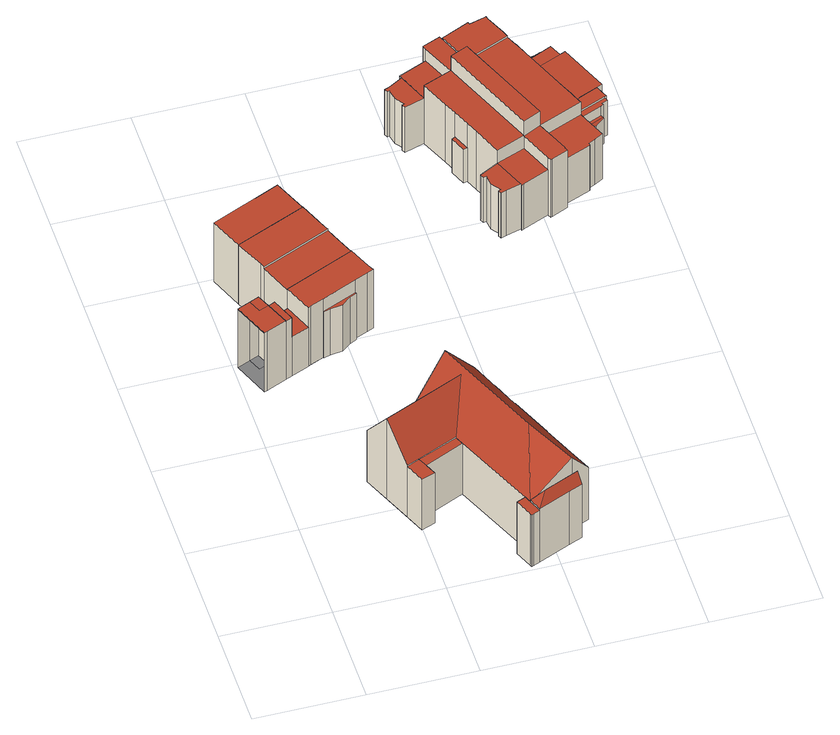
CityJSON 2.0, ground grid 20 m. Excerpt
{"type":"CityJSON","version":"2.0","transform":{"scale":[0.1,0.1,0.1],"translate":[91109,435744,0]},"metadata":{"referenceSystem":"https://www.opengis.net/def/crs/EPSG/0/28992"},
"CityObjects":{
"building1":{"type":"Building","attributes":{"TerrainHeight":2.17,"bron_tex":"UltraCAM-X 10cm juni 2008","voll_tex":"complete","bron_geo":"Lidar 15-30 punten - nov. 2008","status":"1"},"geometry":[{"type":"MultiSurface","lod":"2","boundaries":[[[0,1,2,3]],[[4,5,6,7]],[[3,2,5,4]],[[2,1,6,5]]],"semantics":{"surfaces":[{"type":"RoofSurface"},{"type":"GroundSurface"},{"type":"WallSurface"}],"values":[0,1,2,2]}}]},
"building2":{"type":"Building","attributes":{"TerrainHeight":2.2,"bron_tex":"UltraCAM-X 10cm juni 2008","voll_tex":"complete","bron_geo":"Lidar 15-30 punten - nov. 2008","status":"1"},"geometry":[{"type":"MultiSurface","lod":"2","boundaries":[[[8,9,10,11,12,13,14]],[[15,16,17,18,19,20,21,22,23,24]],[[25,26,27,28,1,0,3]],[[29,30,31,32]],[[33,34,35,36,37]],[[38,39,40,41,42,43,44,45,46,47,48,49,50,51,4,7,6,52,53]],[[25,3,4,51]],[[1,28,30,29]],[[28,27,54,55]],[[27,26,50,54]],[[26,25,56,57]],[[29,32,52,6]],[[32,31,34,33]],[[31,30,55,58]],[[37,36,38,53]],[[35,34,58,59]],[[33,37,53,52]],[[14,13,44,43]],[[13,12,45,44]],[[12,11,46,45]],[[11,10,47,46]],[[10,9,48,47]],[[9,8,49,48]],[[16,15,60,61]],[[15,24,62,39]],[[24,23,40,62]],[[23,22,41,40]],[[22,21,42,41]],[[21,20,43,42]],[[20,19,8,14]],[[19,18,63,49]],[[18,17,59,63]],[[17,16,36,35]]],"semantics":{"surfaces":[{"type":"RoofSurface"},{"type":"GroundSurface"},{"type":"WallSurface"}],"values":[0,0,0,0,0,1,2,2,2,2,2,2,2,2,2,2,2,2,2,2,2,2,2,2,2,2,2,2,2,2,2,2,2]}}]},
"building3":{"type":"Building","attributes":{"TerrainHeight":2.17,"bron_tex":"UltraCAM-X 10cm juni 2008","voll_tex":"complete","bron_geo":"Lidar 15-30 punten - nov. 2008","status":"1"},"geometry":[{"type":"MultiSurface","lod":"2","boundaries":[[[64,65,66,67]],[[68,69,70,71]],[[72,66,70,73]],[[74,67,75]],[[67,66,70,69]],[[65,64,68,71]]],"semantics":{"surfaces":[{"type":"RoofSurface"},{"type":"GroundSurface"},{"type":"WallSurface"}],"values":[0,1,2,2,2,2]}}]},
"building4":{"type":"Building","attributes":{"TerrainHeight":2.11,"bron_tex":"UltraCAM-X 10cm juni 2008","voll_tex":"complete","bron_geo":"Lidar 15-30 punten - nov. 2008","status":"1"},"geometry":[{"type":"MultiSurface","lod":"2","boundaries":[[[76,77,78,79,80,81,82,83]],[[70,84,85,86,71]],[[76,83,73,71]],[[83,82,66,72]],[[82,81,84,70]],[[81,80,87,84]],[[80,79,85,87]],[[79,78,88,89]],[[78,77,90,86]],[[77,76,71,90]]],"semantics":{"surfaces":[{"type":"RoofSurface"},{"type":"GroundSurface"},{"type":"WallSurface"}],"values":[0,1,2,2,2,2,2,2,2,2]}}]},
"building5":{"type":"Building","attributes":{"TerrainHeight":2.33,"bron_tex":"UltraCAM-X 10cm juni 2008","voll_tex":"complete","bron_geo":"Lidar 15-30 punten - nov. 2008","status":"1"},"geometry":[{"type":"MultiSurface","lod":"2","boundaries":[[[89,88,61,60,91,92]],[[86,85,93,94,39,38]],[[89,92,93,85]],[[92,91,94,93]],[[91,60,39,94]],[[61,88,86,38]]],"semantics":{"surfaces":[{"type":"RoofSurface"},{"type":"GroundSurface"},{"type":"WallSurface"}],"values":[0,1,2,2,2,2]}}]},
"building6":{"type":"Building","attributes":{"TerrainHeight":2.83,"bron_tex":"UltraCAM-X 10cm juni 2008","voll_tex":"complete","bron_geo":"Lidar 15-30 punten - nov. 2008","status":"1"},"geometry":[{"type":"MultiSurface","lod":"2","boundaries":[[[95,96,97,98,99,100,101]],[[102,103,104,105]],[[106,102,105,107,95]],[[99,108,100]],[[101,100,108,109,110,111,112,113,114,115,116,117,118,119,120]],[[121,122,123,124]],[[125,126,127,123,122]],[[121,125,122]],[[128,129,130,131,132]],[[132,131,133,134]],[[135,136,137,138,139,140,141]],[[142,143,144,145,146,147,148,149,150,151,152,153,154,155,156,157,158,159,160,161,162,163,164,165,166,167]],[[131,130,159,158]],[[130,129,160,159]],[[129,128,168,160]],[[133,131,158,157]],[[107,101,169,170]],[[95,107,170,171]],[[98,97,157,156]],[[97,96,134,133]],[[104,172,132,134]],[[172,103,128,132]],[[103,102,173,168]],[[106,95,171,161]],[[102,106,161,173]],[[108,174,124]],[[101,120,162,169]],[[120,119,163,162]],[[119,118,164,163]],[[118,117,165,164]],[[117,116,166,165]],[[116,115,167,166]],[[115,114,142,167]],[[114,113,143,142]],[[113,112,144,143]],[[112,111,145,144]],[[111,110,146,145]],[[110,109,147,146]],[[109,108,148,147]],[[121,174,99]],[[124,123,175,148]],[[123,127,149,175]],[[127,126,150,149]],[[126,125,176,150]],[[125,121,177,140]],[[135,141,156,155]],[[141,177,99,98]],[[140,139,151,176]],[[139,138,152,151]],[[138,137,153,152]],[[137,136,154,153]],[[136,135,155,154]]],"semantics":{"surfaces":[{"type":"RoofSurface"},{"type":"GroundSurface"},{"type":"WallSurface"}],"values":[0,0,0,0,0,0,0,0,0,0,0,1,2,2,2,2,2,2,2,2,2,2,2,2,2,2,2,2,2,2,2,2,2,2,2,2,2,2,2,2,2,2,2,2,2,2,2,2,2,2,2,2]}}]},
"building7":{"type":"Building","attributes":{"TerrainHeight":1.58,"bron_tex":"UltraCAM-X 10cm juni 2008","voll_tex":"complete","bron_geo":"Lidar 15-30 punten - nov. 2008","status":"1"},"geometry":[{"type":"MultiSurface","lod":"2","boundaries":[[[178,179,180,181]],[[182,183,184,185,186,187,188]],[[189,190,191,192,193,194,195,196,197,198]],[[199,200,201,202,203,204,205,206]],[[207,208,209,210,211,212,213,214,215,216]],[[217,218,219,220,221,222]],[[223,224,225,226,227]],[[228,229,230,231,232]],[[233,234,235,236,237,238,239]],[[240,241,242,243,244]],[[245,246,247,248,249,250,251,252,253,254,255,256]],[[257,258,259,260,261,262,263,264]],[[265,266,267,268,269,270,271,272,273,218,217,274]],[[275,276,277,278,279,280,281,282,283,284]],[[285,286,287,288]],[[289,290,291,292,293,294]],[[295,296,297,298,299,300,301,302,303]],[[304,305,306,307,308]],[[309,310,311,312,313,314,315,316,317,318]],[[229,319,320,321,322,230]],[[319,323,324,325,326,327]],[[328,329,330,331,332]],[[333,328,332,334]],[[335,336,337,338,339,340,341,342,343,344,345,346,347,348,349,350,351,352,353,354,355,356,357,358,359,360,361,362,363,364,365,366,367,368,369,370,371,372,373,374,375,376,377,378,379,380,381,382,383,384,385,386,387,388,389,390,391,392,393,394,395,396,397,398,399,400,401,402,403,404,405,406,407,408,409,410,411,412,413,414,415,416,417,418,419,420,421,422,423,424,425,426,427,428,429,430,431,432,433,434]],[[240,244,383,382]],[[244,243,384,383]],[[243,242,385,384]],[[242,241,386,385]],[[178,181,292,291]],[[181,180,246,245]],[[180,179,199,206]],[[179,178,264,263]],[[182,188,360,359]],[[188,187,361,360]],[[187,186,362,361]],[[186,185,363,362]],[[185,184,364,363]],[[184,183,365,364]],[[198,197,382,435]],[[197,196,241,240]],[[196,195,387,386]],[[195,194,388,387]],[[194,193,389,388]],[[193,192,390,389]],[[192,191,391,390]],[[191,190,392,391]],[[318,317,370,369]],[[317,316,371,370]],[[316,315,372,371]],[[315,314,373,372]],[[314,313,333,334]],[[313,312,378,377]],[[312,311,379,378]],[[311,310,380,379]],[[206,205,190,189]],[[205,204,393,392]],[[204,203,394,393]],[[203,202,395,394]],[[202,201,396,395]],[[201,200,397,396]],[[200,199,222,221]],[[230,322,359,358]],[[322,321,183,182]],[[321,320,366,365]],[[320,436,327]],[[207,216,344,343]],[[216,215,345,344]],[[215,214,346,345]],[[214,213,235,234]],[[213,212,353,352]],[[212,211,354,353]],[[211,210,355,354]],[[210,209,356,355]],[[256,255,342,437]],[[255,254,343,342]],[[254,253,208,207]],[[253,252,229,228]],[[252,251,319,229]],[[251,250,323,319]],[[250,249,310,309]],[[249,248,381,380]],[[248,247,435,381]],[[247,246,189,198]],[[257,264,226,225]],[[263,262,217,222]],[[262,261,412,411]],[[261,260,413,412]],[[260,259,288,287]],[[259,258,417,416]],[[258,257,418,417]],[[327,326,367,366]],[[326,325,368,367]],[[325,324,369,368]],[[324,323,309,318]],[[221,220,398,397]],[[220,219,399,398]],[[219,218,400,399]],[[223,227,429,428]],[[225,224,283,282]],[[224,223,428,427]],[[228,232,209,208]],[[232,231,357,356]],[[231,230,358,357]],[[265,274,410,409]],[[274,217,411,410]],[[218,273,401,400]],[[273,272,402,401]],[[272,271,403,402]],[[271,270,404,403]],[[270,269,405,404]],[[269,268,406,405]],[[268,267,407,406]],[[267,266,408,407]],[[266,265,409,408]],[[275,284,426,425]],[[284,283,427,426]],[[282,281,419,418]],[[281,280,420,419]],[[280,279,421,420]],[[279,278,422,421]],[[278,277,423,422]],[[277,276,424,423]],[[276,275,425,424]],[[285,288,416,415]],[[287,286,414,413]],[[286,285,415,414]],[[289,294,431,430]],[[294,293,432,431]],[[291,290,227,226]],[[290,289,430,429]],[[295,303,433,432]],[[303,302,434,433]],[[302,301,335,434]],[[301,300,336,335]],[[300,299,337,336]],[[299,298,305,304]],[[298,297,437,341]],[[297,296,245,256]],[[296,295,293,292]],[[304,308,338,337]],[[308,307,339,338]],[[307,306,340,339]],[[306,305,341,340]],[[332,331,374,438]],[[331,330,375,374]],[[330,329,376,375]],[[329,328,439,376]],[[334,332,438,373]],[[328,333,377,439]],[[233,239,348,347]],[[239,238,349,348]],[[238,237,350,349]],[[237,236,351,350]],[[236,235,352,351]],[[234,233,347,346]]],"semantics":{"surfaces":[{"type":"RoofSurface"},{"type":"GroundSurface"},{"type":"WallSurface"}],"values":[0,0,0,0,0,0,0,0,0,0,0,0,0,0,0,0,0,0,0,0,0,0,0,1,2,2,2,2,2,2,2,2,2,2,2,2,2,2,2,2,2,2,2,2,2,2,2,2,2,2,2,2,2,2,2,2,2,2,2,2,2,2,2,2,2,2,2,2,2,2,2,2,2,2,2,2,2,2,2,2,2,2,2,2,2,2,2,2,2,2,2,2,2,2,2,2,2,2,2,2,2,2,2,2,2,2,2,2,2,2,2,2,2,2,2,2,2,2,2,2,2,2,2,2,2,2,2,2,2,2,2,2,2,2,2,2,2,2,2,2,2,2,2,2,2,2,2,2,2,2,2,2,2,2,2]}}]}
},
"vertices":[
[42,578,142],[59,585,142],[49,609,142],[32,602,142],[32,602,0],[49,609,0],[59,585,0],[42,578,0],
[152,574,112],[153,572,112],[165,576,112],[188,579,112],[204,592,112],[217,598,112],[216,601,112],[229,668,142],[101,613,142],[122,561,142],[128,564,142],[152,574,142],[216,601,142],[240,611,142],[252,616,142],[246,628,142],[238,647,142],[8,592,142],[35,525,142],[41,527,142],[77,542,142],[59,585,141],[77,542,141],[89,547,141],[72,591,141],[72,591,95],[89,547,95],[122,561,95],[101,613,95],[69,599,95],[101,613,0],[229,668,0],[246,628,0],[252,616,0],[240,611,0],[216,601,0],[217,598,0],[204,592,0],[188,579,0],[165,576,0],[153,572,0],[152,574,0],[35,525,0],[8,592,0],[72,591,0],[69,599,0],[41,527,0],[77,542,0],[8,592,141],[35,525,141],[89,547,0],[122,561,0],[229,668,140],[101,613,140],[238,647,0],[128,564,0],
[26,795,142],[51,734,142],[179,788,142],[153,850,142],[26,795,0],[153,850,0],[179,788,0],[51,734,0],[115,761,142],[115,761,0],[107,830,142],[153,850,137],
[51,734,143],[74,680,143],[77,672,143],[205,727,143],[202,733,143],[195,749,143],[179,788,143],[115,761,143],[195,749,0],[205,727,0],[77,672,0],[202,733,0],[77,672,140],[205,727,140],[74,680,0],
[226,675,140],[211,711,140],[211,711,0],[226,675,0],
[238,317,124],[280,219,123],[287,203,123],[352,51,124],[357,38,124],[383,139,207],[297,341,207],[162,227,196],[183,178,124],[280,219,124],[310,290,196],[141,276,124],[239,317,124],[440,73,172],[473,87,125],[451,140,124],[450,139,126],[430,187,125],[431,188,124],[398,267,123],[396,266,125],[377,314,124],[378,314,122],[356,368,122],[299,344,202],[300,343,202],[357,38,129],[382,34,151],[446,61,151],[440,73,129],[367,14,129],[426,39,129],[451,49,129],[183,178,122],[198,142,122],[223,151,122],[214,171,122],[206,188,122],[287,203,122],[280,219,122],[335,44,125],[349,12,125],[350,8,125],[352,8,125],[355,9,125],[367,14,125],[352,51,125],[398,267,0],[431,188,0],[430,187,0],[450,139,0],[451,140,0],[473,87,0],[440,73,0],[451,49,0],[426,39,0],[355,9,0],[352,8,0],[350,8,0],[349,12,0],[335,44,0],[352,51,0],[287,203,0],[214,171,0],[223,151,0],[198,142,0],[141,276,0],[300,343,0],[299,344,0],[356,368,0],[378,314,0],[377,314,0],[396,266,0],[183,178,0],[297,341,0],[239,317,0],[238,317,0],[206,188,124],[162,227,0],[367,42,129],[446,61,0],[367,14,0],[357,38,125],
[508,1026,175],[583,846,174],[616,861,174],[540,1040,175],[719,1063,38],[757,972,38],[756,990,38],[745,1003,38],[743,1020,38],[733,1033,38],[731,1049,38],[616,861,109],[642,801,109],[691,821,109],[692,822,109],[691,826,109],[703,832,109],[719,841,109],[716,848,109],[701,884,109],[697,894,109],[583,846,139],[608,786,139],[611,779,139],[614,781,139],[644,793,139],[641,800,139],[642,801,139],[616,861,139],[627,1059,74],[631,1051,74],[696,1080,74],[693,1087,74],[683,1083,74],[681,1085,74],[676,1083,74],[640,1068,74],[634,1066,74],[635,1063,74],[531,825,109],[555,768,109],[556,764,109],[560,766,109],[608,786,109],[583,846,109],[430,1065,110],[432,1061,110],[455,1005,110],[508,1026,110],[482,1087,110],[631,1051,87],[640,1030,87],[709,1059,87],[699,1081,87],[696,1080,87],[636,1077,61],[640,1068,61],[676,1083,61],[673,1090,61],[673,1092,61],[672,1092,61],[652,1088,61],[701,884,69],[716,848,69],[718,849,69],[714,869,69],[702,885,69],[540,1040,140],[616,861,140],[697,894,140],[695,897,140],[690,909,140],[687,917,140],[678,938,140],[640,1030,140],[631,1051,140],[627,1059,140],[623,1069,140],[621,1073,140],[455,1005,140],[477,953,140],[487,930,140],[500,899,140],[509,877,140],[531,825,140],[583,846,140],[508,1026,140],[496,807,109],[499,800,109],[504,801,109],[507,782,109],[519,765,109],[514,763,109],[517,757,109],[518,757,109],[527,760,109],[500,809,109],[397,1043,109],[400,1036,109],[404,1038,109],[408,1018,109],[420,1002,109],[415,1000,109],[418,993,109],[455,1005,109],[432,1061,109],[407,1047,109],[481,926,81],[493,898,81],[500,899,81],[487,930,81],[479,1094,139],[482,1087,139],[508,1026,139],[540,1040,139],[515,1100,139],[512,1107,139],[515,1100,143],[540,1040,143],[621,1073,143],[617,1084,143],[601,1120,143],[599,1127,143],[596,1126,143],[568,1118,143],[566,1122,143],[601,1120,85],[617,1084,85],[619,1085,85],[615,1105,85],[604,1121,85],[687,917,83],[690,909,83],[698,913,83],[700,910,83],[705,912,83],[742,927,83],[747,930,83],[745,933,83],[756,937,83],[754,944,83],[678,938,87],[747,968,87],[757,972,87],[719,1063,87],[687,917,87],[754,944,87],[757,945,86],[753,953,86],[747,968,86],[707,906,61],[708,903,61],[728,907,60],[745,919,61],[744,922,61],[705,912,61],[742,927,61],[596,1126,0],[599,1127,0],[601,1120,0],[604,1121,0],[615,1105,0],[619,1085,0],[617,1084,0],[623,1069,0],[627,1059,0],[635,1063,0],[634,1066,0],[640,1068,0],[636,1077,0],[652,1088,0],[672,1092,0],[673,1092,0],[673,1090,0],[676,1083,0],[681,1085,0],[683,1083,0],[693,1087,0],[696,1080,0],[699,1081,0],[709,1059,0],[719,1063,0],[731,1049,0],[733,1033,0],[743,1020,0],[745,1003,0],[756,990,0],[757,972,0],[747,968,0],[753,953,0],[757,945,0],[754,944,0],[756,937,0],[745,933,0],[747,930,0],[742,927,0],[745,919,0],[728,907,0],[708,903,0],[705,912,0],[700,910,0],[698,913,0],[690,909,0],[695,897,0],[701,884,0],[702,885,0],[714,869,0],[718,849,0],[716,848,0],[719,841,0],[703,832,0],[691,826,0],[692,822,0],[691,821,0],[642,801,0],[641,800,0],[644,793,0],[614,781,0],[611,779,0],[608,786,0],[560,766,0],[556,764,0],[555,768,0],[527,760,0],[518,757,0],[517,757,0],[514,763,0],[519,765,0],[507,782,0],[504,801,0],[499,800,0],[496,807,0],[500,809,0],[531,825,0],[509,877,0],[500,899,0],[493,898,0],[481,926,0],[487,930,0],[477,953,0],[455,1005,0],[418,993,0],[415,1000,0],[420,1002,0],[408,1018,0],[404,1038,0],[400,1036,0],[397,1043,0],[407,1047,0],[432,1061,0],[430,1065,0],[482,1087,0],[479,1094,0],[512,1107,0],[515,1100,0],[566,1122,0],[568,1118,0],[697,894,0],[712,953,87],[621,1073,0],[744,922,0],[707,906,0]
]}
